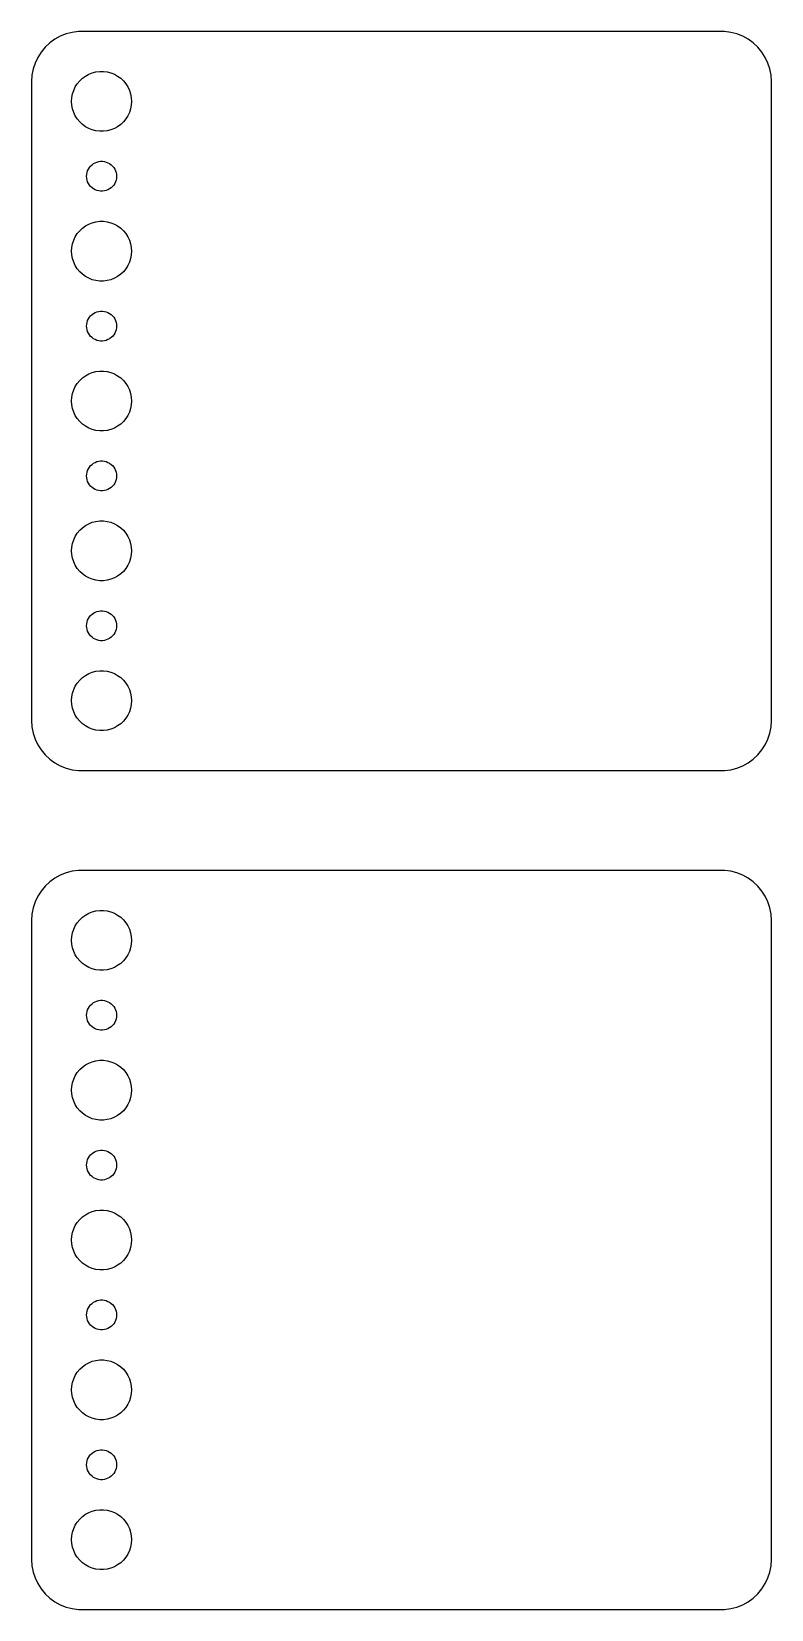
# Model space of a CAD drawing. Header units: metres. Extents: x -37 to 37, y 47 to 205.
import ezdxf

# ---------------------------------------------------------------- set-up
doc = ezdxf.new("R2010")
doc.units = ezdxf.units.M

msp = doc.modelspace()

# ---------------------------------------------------------------- linework, layer by layer
for p, q in [((-35.1871, 203.853), (-35.6448, 203.423)), ((-34.6791, 204.222), (-35.1871, 203.853)), ((-34.1289, 204.524), (-34.6791, 204.222)), ((-33.5451, 204.755), (-34.1289, 204.524)), ((-32.9369, 204.911), (-33.5451, 204.755)), ((-32.3139, 204.99), (-32.9369, 204.911)), ((32.3139, 204.99), (-32.3139, 204.99)), ((32.9369, 204.911), (32.3139, 204.99)), ((33.5451, 204.755), (32.9369, 204.911)), ((34.1289, 204.524), (33.5451, 204.755)), ((34.6791, 204.222), (34.1289, 204.524)), ((35.1871, 203.853), (34.6791, 204.222)), ((35.6448, 203.423), (35.1871, 203.853)), ((-36.3815, 202.409), (-36.6489, 201.841)), ((-36.0451, 202.939), (-36.3815, 202.409)), ((-35.6448, 203.423), (-36.0451, 202.939)), ((36.0451, 202.939), (35.6448, 203.423)), ((36.3815, 202.409), (36.0451, 202.939)), ((36.6489, 201.841), (36.3815, 202.409)), ((-36.8429, 201.243), (-36.9606, 200.627)), ((-36.6489, 201.841), (-36.8429, 201.243)), ((-31.6075, 200.533), (-31.2773, 200.714)), ((-31.2773, 200.714), (-30.927, 200.853)), ((-30.927, 200.853), (-30.5621, 200.947)), ((-30.5621, 200.947), (-30.1884, 200.994)), ((-30.1884, 200.994), (-29.8116, 200.994)), ((-29.8116, 200.994), (-29.4379, 200.947)), ((-29.4379, 200.947), (-29.0729, 200.853)), ((-29.0729, 200.853), (-28.7227, 200.714)), ((-28.7227, 200.714), (-28.3925, 200.533)), ((36.8429, 201.243), (36.6489, 201.841)), ((36.9606, 200.627), (36.8429, 201.243)), ((-36.9606, 200.627), (-37, 200)), ((-37, 200), (-37, 136)), ((-32.9057, 198.746), (-32.7893, 199.104)), ((-32.7893, 199.104), (-32.6289, 199.445)), ((-32.6289, 199.445), (-32.427, 199.763)), ((-32.427, 199.763), (-32.1869, 200.054)), ((-32.1869, 200.054), (-31.9123, 200.312)), ((-31.9123, 200.312), (-31.6075, 200.533)), ((-28.3925, 200.533), (-28.0877, 200.312)), ((-28.0877, 200.312), (-27.8131, 200.054)), ((-27.8131, 200.054), (-27.5729, 199.763)), ((-27.5729, 199.763), (-27.3711, 199.445)), ((-27.3711, 199.445), (-27.2107, 199.104)), ((-27.2107, 199.104), (-27.0942, 198.746)), ((37, 200), (36.9606, 200.627)), ((37, 136), (37, 200)), ((-33, 198), (-32.9763, 198.376)), ((-32.9763, 197.624), (-33, 198)), ((-32.9763, 198.376), (-32.9057, 198.746)), ((-32.9057, 197.254), (-32.9763, 197.624)), ((-27.0942, 198.746), (-27.0237, 198.376)), ((-27.0237, 197.624), (-27.0942, 197.254)), ((-27.0237, 198.376), (-27, 198)), ((-27, 198), (-27.0237, 197.624)), ((-32.7893, 196.896), (-32.9057, 197.254)), ((-32.6289, 196.555), (-32.7893, 196.896)), ((-32.427, 196.237), (-32.6289, 196.555)), ((-32.1869, 195.946), (-32.427, 196.237)), ((-31.9123, 195.688), (-32.1869, 195.946)), ((-27.8131, 195.946), (-28.0877, 195.688)), ((-27.5729, 196.237), (-27.8131, 195.946)), ((-27.3711, 196.555), (-27.5729, 196.237)), ((-27.2107, 196.896), (-27.3711, 196.555)), ((-27.0942, 197.254), (-27.2107, 196.896)), ((-31.6075, 195.467), (-31.9123, 195.688)), ((-31.2773, 195.286), (-31.6075, 195.467)), ((-30.927, 195.147), (-31.2773, 195.286)), ((-30.5621, 195.053), (-30.927, 195.147)), ((-30.1884, 195.006), (-30.5621, 195.053)), ((-29.8116, 195.006), (-30.1884, 195.006)), ((-29.4379, 195.053), (-29.8116, 195.006)), ((-29.0729, 195.147), (-29.4379, 195.053)), ((-28.7227, 195.286), (-29.0729, 195.147)), ((-28.3925, 195.467), (-28.7227, 195.286)), ((-28.0877, 195.688), (-28.3925, 195.467)), ((-31.3947, 191.052), (-31.3145, 191.223)), ((-31.3145, 191.223), (-31.2135, 191.382)), ((-31.2135, 191.382), (-31.0934, 191.527)), ((-31.0934, 191.527), (-30.9561, 191.656)), ((-30.9561, 191.656), (-30.8037, 191.766)), ((-30.8037, 191.766), (-30.6387, 191.857)), ((-30.6387, 191.857), (-30.4635, 191.927)), ((-30.4635, 191.927), (-30.2811, 191.973)), ((-30.2811, 191.973), (-30.0942, 191.997)), ((-30.0942, 191.997), (-29.9058, 191.997)), ((-29.9058, 191.997), (-29.7189, 191.973)), ((-29.7189, 191.973), (-29.5365, 191.927)), ((-29.5365, 191.927), (-29.3613, 191.857)), ((-29.3613, 191.857), (-29.1963, 191.766)), ((-29.1963, 191.766), (-29.0439, 191.656)), ((-29.0439, 191.656), (-28.9065, 191.527)), ((-28.9065, 191.527), (-28.7865, 191.382)), ((-28.7865, 191.382), (-28.6855, 191.223)), ((-28.6855, 191.223), (-28.6053, 191.052)), ((-31.5, 190.5), (-31.4882, 190.688)), ((-31.4882, 190.312), (-31.5, 190.5)), ((-31.4882, 190.688), (-31.4529, 190.873)), ((-31.4529, 190.127), (-31.4882, 190.312)), ((-31.4529, 190.873), (-31.3947, 191.052)), ((-31.3947, 189.948), (-31.4529, 190.127)), ((-31.3145, 189.777), (-31.3947, 189.948)), ((-31.2135, 189.618), (-31.3145, 189.777)), ((-31.0934, 189.473), (-31.2135, 189.618)), ((-28.7865, 189.618), (-28.9065, 189.473)), ((-28.6855, 189.777), (-28.7865, 189.618)), ((-28.6053, 189.948), (-28.6855, 189.777)), ((-28.6053, 191.052), (-28.5471, 190.873)), ((-28.5471, 190.127), (-28.6053, 189.948)), ((-28.5471, 190.873), (-28.5118, 190.688)), ((-28.5118, 190.312), (-28.5471, 190.127)), ((-28.5118, 190.688), (-28.5, 190.5)), ((-28.5, 190.5), (-28.5118, 190.312)), ((-30.9561, 189.344), (-31.0934, 189.473)), ((-30.8037, 189.234), (-30.9561, 189.344)), ((-30.6387, 189.143), (-30.8037, 189.234)), ((-30.4635, 189.073), (-30.6387, 189.143)), ((-30.2811, 189.027), (-30.4635, 189.073)), ((-30.0942, 189.003), (-30.2811, 189.027)), ((-29.9058, 189.003), (-30.0942, 189.003)), ((-29.7189, 189.027), (-29.9058, 189.003)), ((-29.5365, 189.073), (-29.7189, 189.027)), ((-29.3613, 189.143), (-29.5365, 189.073)), ((-29.1963, 189.234), (-29.3613, 189.143)), ((-29.0439, 189.344), (-29.1963, 189.234)), ((-28.9065, 189.473), (-29.0439, 189.344)), ((-32.427, 184.763), (-32.1869, 185.054)), ((-32.1869, 185.054), (-31.9123, 185.312)), ((-31.9123, 185.312), (-31.6075, 185.533)), ((-31.6075, 185.533), (-31.2773, 185.714)), ((-31.2773, 185.714), (-30.927, 185.853)), ((-30.927, 185.853), (-30.5621, 185.947)), ((-30.5621, 185.947), (-30.1884, 185.994)), ((-30.1884, 185.994), (-29.8116, 185.994)), ((-29.8116, 185.994), (-29.4379, 185.947)), ((-29.4379, 185.947), (-29.0729, 185.853)), ((-29.0729, 185.853), (-28.7227, 185.714)), ((-28.7227, 185.714), (-28.3925, 185.533)), ((-28.3925, 185.533), (-28.0877, 185.312)), ((-28.0877, 185.312), (-27.8131, 185.054)), ((-27.8131, 185.054), (-27.5729, 184.763)), ((-33, 183), (-32.9763, 183.376)), ((-32.9763, 183.376), (-32.9057, 183.746)), ((-32.9057, 183.746), (-32.7893, 184.104)), ((-32.7893, 184.104), (-32.6289, 184.445)), ((-32.6289, 184.445), (-32.427, 184.763)), ((-27.5729, 184.763), (-27.3711, 184.445)), ((-27.3711, 184.445), (-27.2107, 184.104)), ((-27.2107, 184.104), (-27.0942, 183.746)), ((-27.0942, 183.746), (-27.0237, 183.376)), ((-27.0237, 183.376), (-27, 183)), ((-32.9763, 182.624), (-33, 183)), ((-32.9057, 182.254), (-32.9763, 182.624)), ((-32.7893, 181.896), (-32.9057, 182.254)), ((-32.6289, 181.555), (-32.7893, 181.896)), ((-27.2107, 181.896), (-27.3711, 181.555)), ((-27.0942, 182.254), (-27.2107, 181.896)), ((-27.0237, 182.624), (-27.0942, 182.254)), ((-27, 183), (-27.0237, 182.624)), ((-32.427, 181.237), (-32.6289, 181.555)), ((-32.1869, 180.946), (-32.427, 181.237)), ((-31.9123, 180.688), (-32.1869, 180.946)), ((-31.6075, 180.467), (-31.9123, 180.688)), ((-31.2773, 180.286), (-31.6075, 180.467)), ((-30.927, 180.147), (-31.2773, 180.286)), ((-30.5621, 180.053), (-30.927, 180.147)), ((-29.0729, 180.147), (-29.4379, 180.053)), ((-28.7227, 180.286), (-29.0729, 180.147)), ((-28.3925, 180.467), (-28.7227, 180.286)), ((-28.0877, 180.688), (-28.3925, 180.467)), ((-27.8131, 180.946), (-28.0877, 180.688)), ((-27.5729, 181.237), (-27.8131, 180.946)), ((-27.3711, 181.555), (-27.5729, 181.237)), ((-30.1884, 180.006), (-30.5621, 180.053)), ((-29.8116, 180.006), (-30.1884, 180.006)), ((-29.4379, 180.053), (-29.8116, 180.006)), ((-30.4635, 176.927), (-30.2811, 176.973)), ((-30.2811, 176.973), (-30.0942, 176.997)), ((-30.0942, 176.997), (-29.9058, 176.997)), ((-29.9058, 176.997), (-29.7189, 176.973)), ((-29.7189, 176.973), (-29.5365, 176.927)), ((-31.5, 175.5), (-31.4882, 175.688)), ((-31.4882, 175.312), (-31.5, 175.5)), ((-31.4882, 175.688), (-31.4529, 175.873)), ((-31.4529, 175.873), (-31.3947, 176.052)), ((-31.3947, 176.052), (-31.3145, 176.223)), ((-31.3145, 176.223), (-31.2135, 176.382)), ((-31.2135, 176.382), (-31.0934, 176.527)), ((-31.0934, 176.527), (-30.9561, 176.656)), ((-30.9561, 176.656), (-30.8037, 176.766)), ((-30.8037, 176.766), (-30.6387, 176.857)), ((-30.6387, 176.857), (-30.4635, 176.927)), ((-29.5365, 176.927), (-29.3613, 176.857)), ((-29.3613, 176.857), (-29.1963, 176.766)), ((-29.1963, 176.766), (-29.0439, 176.656)), ((-29.0439, 176.656), (-28.9065, 176.527)), ((-28.9065, 176.527), (-28.7865, 176.382)), ((-28.7865, 176.382), (-28.6855, 176.223)), ((-28.6855, 176.223), (-28.6053, 176.052)), ((-28.6053, 176.052), (-28.5471, 175.873)), ((-28.5471, 175.873), (-28.5118, 175.688)), ((-28.5118, 175.688), (-28.5, 175.5)), ((-28.5, 175.5), (-28.5118, 175.312)), ((-31.4529, 175.127), (-31.4882, 175.312)), ((-31.3947, 174.948), (-31.4529, 175.127)), ((-31.3145, 174.777), (-31.3947, 174.948)), ((-31.2135, 174.618), (-31.3145, 174.777)), ((-31.0934, 174.473), (-31.2135, 174.618)), ((-30.9561, 174.344), (-31.0934, 174.473)), ((-30.8037, 174.234), (-30.9561, 174.344)), ((-30.6387, 174.143), (-30.8037, 174.234)), ((-30.4635, 174.073), (-30.6387, 174.143)), ((-30.2811, 174.027), (-30.4635, 174.073)), ((-30.0942, 174.003), (-30.2811, 174.027)), ((-29.9058, 174.003), (-30.0942, 174.003)), ((-29.7189, 174.027), (-29.9058, 174.003)), ((-29.5365, 174.073), (-29.7189, 174.027)), ((-29.3613, 174.143), (-29.5365, 174.073)), ((-29.1963, 174.234), (-29.3613, 174.143)), ((-29.0439, 174.344), (-29.1963, 174.234)), ((-28.9065, 174.473), (-29.0439, 174.344)), ((-28.7865, 174.618), (-28.9065, 174.473)), ((-28.6855, 174.777), (-28.7865, 174.618)), ((-28.6053, 174.948), (-28.6855, 174.777)), ((-28.5471, 175.127), (-28.6053, 174.948)), ((-28.5118, 175.312), (-28.5471, 175.127)), ((-31.6075, 170.533), (-31.2773, 170.714)), ((-31.2773, 170.714), (-30.927, 170.853)), ((-30.927, 170.853), (-30.5621, 170.947)), ((-30.5621, 170.947), (-30.1884, 170.994)), ((-30.1884, 170.994), (-29.8116, 170.994)), ((-29.8116, 170.994), (-29.4379, 170.947)), ((-29.4379, 170.947), (-29.0729, 170.853)), ((-29.0729, 170.853), (-28.7227, 170.714)), ((-28.7227, 170.714), (-28.3925, 170.533)), ((-32.9057, 168.746), (-32.7893, 169.104)), ((-32.7893, 169.104), (-32.6289, 169.445)), ((-32.6289, 169.445), (-32.427, 169.763)), ((-32.427, 169.763), (-32.1869, 170.054)), ((-32.1869, 170.054), (-31.9123, 170.312)), ((-31.9123, 170.312), (-31.6075, 170.533)), ((-28.3925, 170.533), (-28.0877, 170.312)), ((-28.0877, 170.312), (-27.8131, 170.054)), ((-27.8131, 170.054), (-27.5729, 169.763)), ((-27.5729, 169.763), (-27.3711, 169.445)), ((-27.3711, 169.445), (-27.2107, 169.104)), ((-27.2107, 169.104), (-27.0942, 168.746)), ((-33, 168), (-32.9763, 168.376)), ((-32.9763, 167.624), (-33, 168)), ((-32.9763, 168.376), (-32.9057, 168.746)), ((-32.9057, 167.254), (-32.9763, 167.624)), ((-27.0942, 168.746), (-27.0237, 168.376)), ((-27.0237, 167.624), (-27.0942, 167.254)), ((-27.0237, 168.376), (-27, 168)), ((-27, 168), (-27.0237, 167.624)), ((-32.7893, 166.896), (-32.9057, 167.254)), ((-32.6289, 166.555), (-32.7893, 166.896)), ((-32.427, 166.237), (-32.6289, 166.555)), ((-32.1869, 165.946), (-32.427, 166.237)), ((-31.9123, 165.688), (-32.1869, 165.946)), ((-27.8131, 165.946), (-28.0877, 165.688)), ((-27.5729, 166.237), (-27.8131, 165.946)), ((-27.3711, 166.555), (-27.5729, 166.237)), ((-27.2107, 166.896), (-27.3711, 166.555)), ((-27.0942, 167.254), (-27.2107, 166.896)), ((-31.6075, 165.467), (-31.9123, 165.688)), ((-31.2773, 165.286), (-31.6075, 165.467)), ((-30.927, 165.147), (-31.2773, 165.286)), ((-30.5621, 165.053), (-30.927, 165.147)), ((-30.1884, 165.006), (-30.5621, 165.053)), ((-29.8116, 165.006), (-30.1884, 165.006)), ((-29.4379, 165.053), (-29.8116, 165.006)), ((-29.0729, 165.147), (-29.4379, 165.053)), ((-28.7227, 165.286), (-29.0729, 165.147)), ((-28.3925, 165.467), (-28.7227, 165.286)), ((-28.0877, 165.688), (-28.3925, 165.467)), ((-31.3947, 161.052), (-31.3145, 161.223)), ((-31.3145, 161.223), (-31.2135, 161.382)), ((-31.2135, 161.382), (-31.0934, 161.527)), ((-31.0934, 161.527), (-30.9561, 161.656)), ((-30.9561, 161.656), (-30.8037, 161.766)), ((-30.8037, 161.766), (-30.6387, 161.857)), ((-30.6387, 161.857), (-30.4635, 161.927)), ((-30.4635, 161.927), (-30.2811, 161.973)), ((-30.2811, 161.973), (-30.0942, 161.997)), ((-30.0942, 161.997), (-29.9058, 161.997)), ((-29.9058, 161.997), (-29.7189, 161.973)), ((-29.7189, 161.973), (-29.5365, 161.927)), ((-29.5365, 161.927), (-29.3613, 161.857)), ((-29.3613, 161.857), (-29.1963, 161.766)), ((-29.1963, 161.766), (-29.0439, 161.656)), ((-29.0439, 161.656), (-28.9065, 161.527)), ((-28.9065, 161.527), (-28.7865, 161.382)), ((-28.7865, 161.382), (-28.6855, 161.223)), ((-28.6855, 161.223), (-28.6053, 161.052)), ((-31.5, 160.5), (-31.4882, 160.688)), ((-31.4882, 160.312), (-31.5, 160.5)), ((-31.4882, 160.688), (-31.4529, 160.873)), ((-31.4529, 160.127), (-31.4882, 160.312)), ((-31.4529, 160.873), (-31.3947, 161.052)), ((-31.3947, 159.948), (-31.4529, 160.127)), ((-31.3145, 159.777), (-31.3947, 159.948)), ((-31.2135, 159.618), (-31.3145, 159.777)), ((-31.0934, 159.473), (-31.2135, 159.618)), ((-28.7865, 159.618), (-28.9065, 159.473)), ((-28.6855, 159.777), (-28.7865, 159.618)), ((-28.6053, 159.948), (-28.6855, 159.777)), ((-28.6053, 161.052), (-28.5471, 160.873)), ((-28.5471, 160.127), (-28.6053, 159.948)), ((-28.5471, 160.873), (-28.5118, 160.688)), ((-28.5118, 160.312), (-28.5471, 160.127)), ((-28.5118, 160.688), (-28.5, 160.5)), ((-28.5, 160.5), (-28.5118, 160.312)), ((-30.9561, 159.344), (-31.0934, 159.473)), ((-30.8037, 159.234), (-30.9561, 159.344)), ((-30.6387, 159.143), (-30.8037, 159.234)), ((-30.4635, 159.073), (-30.6387, 159.143)), ((-30.2811, 159.027), (-30.4635, 159.073)), ((-30.0942, 159.003), (-30.2811, 159.027)), ((-29.9058, 159.003), (-30.0942, 159.003)), ((-29.7189, 159.027), (-29.9058, 159.003)), ((-29.5365, 159.073), (-29.7189, 159.027)), ((-29.3613, 159.143), (-29.5365, 159.073)), ((-29.1963, 159.234), (-29.3613, 159.143)), ((-29.0439, 159.344), (-29.1963, 159.234)), ((-28.9065, 159.473), (-29.0439, 159.344)), ((-32.427, 154.763), (-32.1869, 155.054)), ((-32.1869, 155.054), (-31.9123, 155.312)), ((-31.9123, 155.312), (-31.6075, 155.533)), ((-31.6075, 155.533), (-31.2773, 155.714)), ((-31.2773, 155.714), (-30.927, 155.853)), ((-30.927, 155.853), (-30.5621, 155.947)), ((-30.5621, 155.947), (-30.1884, 155.994)), ((-30.1884, 155.994), (-29.8116, 155.994)), ((-29.8116, 155.994), (-29.4379, 155.947)), ((-29.4379, 155.947), (-29.0729, 155.853)), ((-29.0729, 155.853), (-28.7227, 155.714)), ((-28.7227, 155.714), (-28.3925, 155.533)), ((-28.3925, 155.533), (-28.0877, 155.312)), ((-28.0877, 155.312), (-27.8131, 155.054)), ((-27.8131, 155.054), (-27.5729, 154.763)), ((-33, 153), (-32.9763, 153.376)), ((-32.9763, 153.376), (-32.9057, 153.746)), ((-32.9057, 153.746), (-32.7893, 154.104)), ((-32.7893, 154.104), (-32.6289, 154.445)), ((-32.6289, 154.445), (-32.427, 154.763)), ((-27.5729, 154.763), (-27.3711, 154.445)), ((-27.3711, 154.445), (-27.2107, 154.104)), ((-27.2107, 154.104), (-27.0942, 153.746)), ((-27.0942, 153.746), (-27.0237, 153.376)), ((-27.0237, 153.376), (-27, 153)), ((-32.9763, 152.624), (-33, 153)), ((-32.9057, 152.254), (-32.9763, 152.624)), ((-32.7893, 151.896), (-32.9057, 152.254)), ((-32.6289, 151.555), (-32.7893, 151.896)), ((-27.2107, 151.896), (-27.3711, 151.555)), ((-27.0942, 152.254), (-27.2107, 151.896)), ((-27.0237, 152.624), (-27.0942, 152.254)), ((-27, 153), (-27.0237, 152.624)), ((-32.427, 151.237), (-32.6289, 151.555)), ((-32.1869, 150.946), (-32.427, 151.237)), ((-31.9123, 150.688), (-32.1869, 150.946)), ((-31.6075, 150.467), (-31.9123, 150.688)), ((-31.2773, 150.286), (-31.6075, 150.467)), ((-30.927, 150.147), (-31.2773, 150.286)), ((-30.5621, 150.053), (-30.927, 150.147)), ((-29.0729, 150.147), (-29.4379, 150.053)), ((-28.7227, 150.286), (-29.0729, 150.147)), ((-28.3925, 150.467), (-28.7227, 150.286)), ((-28.0877, 150.688), (-28.3925, 150.467)), ((-27.8131, 150.946), (-28.0877, 150.688)), ((-27.5729, 151.237), (-27.8131, 150.946)), ((-27.3711, 151.555), (-27.5729, 151.237)), ((-30.1884, 150.006), (-30.5621, 150.053)), ((-29.8116, 150.006), (-30.1884, 150.006)), ((-29.4379, 150.053), (-29.8116, 150.006)), ((-30.6387, 146.857), (-30.4635, 146.927)), ((-30.4635, 146.927), (-30.2811, 146.973)), ((-30.2811, 146.973), (-30.0942, 146.997)), ((-30.0942, 146.997), (-29.9058, 146.997)), ((-29.9058, 146.997), (-29.7189, 146.973)), ((-29.7189, 146.973), (-29.5365, 146.927)), ((-29.5365, 146.927), (-29.3613, 146.857)), ((-31.5, 145.5), (-31.4882, 145.688)), ((-31.4882, 145.312), (-31.5, 145.5)), ((-31.4882, 145.688), (-31.4529, 145.873)), ((-31.4529, 145.873), (-31.3947, 146.052)), ((-31.3947, 146.052), (-31.3145, 146.223)), ((-31.3145, 146.223), (-31.2135, 146.382)), ((-31.2135, 146.382), (-31.0934, 146.527)), ((-31.0934, 146.527), (-30.9561, 146.656)), ((-30.9561, 146.656), (-30.8037, 146.766)), ((-30.8037, 146.766), (-30.6387, 146.857)), ((-29.3613, 146.857), (-29.1963, 146.766)), ((-29.1963, 146.766), (-29.0439, 146.656)), ((-29.0439, 146.656), (-28.9065, 146.527)), ((-28.9065, 146.527), (-28.7865, 146.382)), ((-28.7865, 146.382), (-28.6855, 146.223)), ((-28.6855, 146.223), (-28.6053, 146.052)), ((-28.6053, 146.052), (-28.5471, 145.873)), ((-28.5471, 145.873), (-28.5118, 145.688)), ((-28.5118, 145.688), (-28.5, 145.5)), ((-28.5, 145.5), (-28.5118, 145.312)), ((-31.4529, 145.127), (-31.4882, 145.312)), ((-31.3947, 144.948), (-31.4529, 145.127)), ((-31.3145, 144.777), (-31.3947, 144.948)), ((-31.2135, 144.618), (-31.3145, 144.777)), ((-31.0934, 144.473), (-31.2135, 144.618)), ((-30.9561, 144.344), (-31.0934, 144.473)), ((-30.8037, 144.234), (-30.9561, 144.344)), ((-30.6387, 144.143), (-30.8037, 144.234)), ((-30.4635, 144.073), (-30.6387, 144.143)), ((-30.2811, 144.027), (-30.4635, 144.073)), ((-30.0942, 144.003), (-30.2811, 144.027)), ((-29.9058, 144.003), (-30.0942, 144.003)), ((-29.7189, 144.027), (-29.9058, 144.003)), ((-29.5365, 144.073), (-29.7189, 144.027)), ((-29.3613, 144.143), (-29.5365, 144.073)), ((-29.1963, 144.234), (-29.3613, 144.143)), ((-29.0439, 144.344), (-29.1963, 144.234)), ((-28.9065, 144.473), (-29.0439, 144.344)), ((-28.7865, 144.618), (-28.9065, 144.473)), ((-28.6855, 144.777), (-28.7865, 144.618)), ((-28.6053, 144.948), (-28.6855, 144.777)), ((-28.5471, 145.127), (-28.6053, 144.948)), ((-28.5118, 145.312), (-28.5471, 145.127)), ((-31.6075, 140.533), (-31.2773, 140.714)), ((-31.2773, 140.714), (-30.927, 140.853)), ((-30.927, 140.853), (-30.5621, 140.947)), ((-30.5621, 140.947), (-30.1884, 140.994)), ((-30.1884, 140.994), (-29.8116, 140.994)), ((-29.8116, 140.994), (-29.4379, 140.947)), ((-29.4379, 140.947), (-29.0729, 140.853)), ((-29.0729, 140.853), (-28.7227, 140.714)), ((-28.7227, 140.714), (-28.3925, 140.533)), ((-32.9057, 138.746), (-32.7893, 139.104)), ((-32.7893, 139.104), (-32.6289, 139.445)), ((-32.6289, 139.445), (-32.427, 139.763)), ((-32.427, 139.763), (-32.1869, 140.054)), ((-32.1869, 140.054), (-31.9123, 140.312)), ((-31.9123, 140.312), (-31.6075, 140.533)), ((-28.3925, 140.533), (-28.0877, 140.312)), ((-28.0877, 140.312), (-27.8131, 140.054)), ((-27.8131, 140.054), (-27.5729, 139.763)), ((-27.5729, 139.763), (-27.3711, 139.445)), ((-27.3711, 139.445), (-27.2107, 139.104)), ((-27.2107, 139.104), (-27.0942, 138.746)), ((-33, 138), (-32.9763, 138.376)), ((-32.9763, 137.624), (-33, 138)), ((-32.9763, 138.376), (-32.9057, 138.746)), ((-32.9057, 137.254), (-32.9763, 137.624)), ((-27.0942, 138.746), (-27.0237, 138.376)), ((-27.0237, 137.624), (-27.0942, 137.254)), ((-27.0237, 138.376), (-27, 138)), ((-27, 138), (-27.0237, 137.624)), ((-37, 136), (-36.9606, 135.373)), ((-32.7893, 136.896), (-32.9057, 137.254)), ((-32.6289, 136.555), (-32.7893, 136.896)), ((-32.427, 136.237), (-32.6289, 136.555)), ((-32.1869, 135.946), (-32.427, 136.237)), ((-31.9123, 135.688), (-32.1869, 135.946)), ((-27.8131, 135.946), (-28.0877, 135.688)), ((-27.5729, 136.237), (-27.8131, 135.946)), ((-27.3711, 136.555), (-27.5729, 136.237)), ((-27.2107, 136.896), (-27.3711, 136.555)), ((-27.0942, 137.254), (-27.2107, 136.896)), ((36.9606, 135.373), (37, 136)), ((-36.9606, 135.373), (-36.8429, 134.757)), ((-36.8429, 134.757), (-36.6489, 134.159)), ((-31.6075, 135.467), (-31.9123, 135.688)), ((-31.2773, 135.286), (-31.6075, 135.467)), ((-30.927, 135.147), (-31.2773, 135.286)), ((-30.5621, 135.053), (-30.927, 135.147)), ((-30.1884, 135.006), (-30.5621, 135.053)), ((-29.8116, 135.006), (-30.1884, 135.006)), ((-29.4379, 135.053), (-29.8116, 135.006)), ((-29.0729, 135.147), (-29.4379, 135.053)), ((-28.7227, 135.286), (-29.0729, 135.147)), ((-28.3925, 135.467), (-28.7227, 135.286)), ((-28.0877, 135.688), (-28.3925, 135.467)), ((36.6489, 134.159), (36.8429, 134.757)), ((36.8429, 134.757), (36.9606, 135.373)), ((-36.6489, 134.159), (-36.3815, 133.591)), ((-36.3815, 133.591), (-36.0451, 133.061)), ((-36.0451, 133.061), (-35.6448, 132.577)), ((35.6448, 132.577), (36.0451, 133.061)), ((36.0451, 133.061), (36.3815, 133.591)), ((36.3815, 133.591), (36.6489, 134.159)), ((-35.6448, 132.577), (-35.1871, 132.147)), ((-35.1871, 132.147), (-34.6791, 131.778)), ((-34.6791, 131.778), (-34.1289, 131.476)), ((-34.1289, 131.476), (-33.5451, 131.245)), ((-33.5451, 131.245), (-32.9369, 131.089)), ((32.9369, 131.089), (33.5451, 131.245)), ((33.5451, 131.245), (34.1289, 131.476)), ((34.1289, 131.476), (34.6791, 131.778)), ((34.6791, 131.778), (35.1871, 132.147)), ((35.1871, 132.147), (35.6448, 132.577)), ((-32.9369, 131.089), (-32.3139, 131.01)), ((-32.3139, 131.01), (32.3139, 131.01)), ((32.3139, 131.01), (32.9369, 131.089)), ((-34.6791, 120.222), (-35.1871, 119.853)), ((-34.1289, 120.524), (-34.6791, 120.222)), ((-33.5451, 120.755), (-34.1289, 120.524)), ((-32.9369, 120.911), (-33.5451, 120.755)), ((-32.3139, 120.99), (-32.9369, 120.911)), ((32.3139, 120.99), (-32.3139, 120.99)), ((32.9369, 120.911), (32.3139, 120.99)), ((33.5451, 120.755), (32.9369, 120.911)), ((34.1289, 120.524), (33.5451, 120.755)), ((34.6791, 120.222), (34.1289, 120.524)), ((35.1871, 119.853), (34.6791, 120.222)), ((-36.0451, 118.939), (-36.3815, 118.409)), ((-35.6448, 119.423), (-36.0451, 118.939)), ((-35.1871, 119.853), (-35.6448, 119.423)), ((35.6448, 119.423), (35.1871, 119.853)), ((36.0451, 118.939), (35.6448, 119.423)), ((36.3815, 118.409), (36.0451, 118.939)), ((-36.8429, 117.243), (-36.9606, 116.627)), ((-36.6489, 117.841), (-36.8429, 117.243)), ((-36.3815, 118.409), (-36.6489, 117.841)), ((-30.927, 116.853), (-30.5621, 116.947)), ((-30.5621, 116.947), (-30.1884, 116.994)), ((-30.1884, 116.994), (-29.8116, 116.994)), ((-29.8116, 116.994), (-29.4379, 116.947)), ((-29.4379, 116.947), (-29.0729, 116.853)), ((36.6489, 117.841), (36.3815, 118.409)), ((36.8429, 117.243), (36.6489, 117.841)), ((36.9606, 116.627), (36.8429, 117.243)), ((-36.9606, 116.627), (-37, 116)), ((-37, 116), (-37, 52)), ((-32.7893, 115.104), (-32.6289, 115.445)), ((-32.6289, 115.445), (-32.427, 115.763)), ((-32.427, 115.763), (-32.1869, 116.054)), ((-32.1869, 116.054), (-31.9123, 116.312)), ((-31.9123, 116.312), (-31.6075, 116.533)), ((-31.6075, 116.533), (-31.2773, 116.714)), ((-31.2773, 116.714), (-30.927, 116.853)), ((-29.0729, 116.853), (-28.7227, 116.714)), ((-28.7227, 116.714), (-28.3925, 116.533)), ((-28.3925, 116.533), (-28.0877, 116.312)), ((-28.0877, 116.312), (-27.8131, 116.054)), ((-27.8131, 116.054), (-27.5729, 115.763)), ((-27.5729, 115.763), (-27.3711, 115.445)), ((-27.3711, 115.445), (-27.2107, 115.104)), ((37, 116), (36.9606, 116.627)), ((37, 52), (37, 116)), ((-33, 114), (-32.9763, 114.376)), ((-32.9763, 113.624), (-33, 114)), ((-32.9763, 114.376), (-32.9057, 114.746)), ((-32.9057, 114.746), (-32.7893, 115.104)), ((-27.2107, 115.104), (-27.0942, 114.746)), ((-27.0942, 114.746), (-27.0237, 114.376)), ((-27.0237, 114.376), (-27, 114)), ((-27, 114), (-27.0237, 113.624)), ((-32.9057, 113.254), (-32.9763, 113.624)), ((-32.7893, 112.896), (-32.9057, 113.254)), ((-32.6289, 112.555), (-32.7893, 112.896)), ((-32.427, 112.237), (-32.6289, 112.555)), ((-32.1869, 111.946), (-32.427, 112.237)), ((-27.5729, 112.237), (-27.8131, 111.946)), ((-27.3711, 112.555), (-27.5729, 112.237)), ((-27.2107, 112.896), (-27.3711, 112.555)), ((-27.0942, 113.254), (-27.2107, 112.896)), ((-27.0237, 113.624), (-27.0942, 113.254)), ((-31.9123, 111.688), (-32.1869, 111.946)), ((-31.6075, 111.467), (-31.9123, 111.688)), ((-31.2773, 111.286), (-31.6075, 111.467)), ((-30.927, 111.147), (-31.2773, 111.286)), ((-30.5621, 111.053), (-30.927, 111.147)), ((-30.1884, 111.006), (-30.5621, 111.053)), ((-29.8116, 111.006), (-30.1884, 111.006)), ((-29.4379, 111.053), (-29.8116, 111.006)), ((-29.0729, 111.147), (-29.4379, 111.053)), ((-28.7227, 111.286), (-29.0729, 111.147)), ((-28.3925, 111.467), (-28.7227, 111.286)), ((-28.0877, 111.688), (-28.3925, 111.467)), ((-27.8131, 111.946), (-28.0877, 111.688)), ((-31.2135, 107.382), (-31.0934, 107.527)), ((-31.0934, 107.527), (-30.9561, 107.656)), ((-30.9561, 107.656), (-30.8037, 107.766)), ((-30.8037, 107.766), (-30.6387, 107.857)), ((-30.6387, 107.857), (-30.4635, 107.927)), ((-30.4635, 107.927), (-30.2811, 107.973)), ((-30.2811, 107.973), (-30.0942, 107.997)), ((-30.0942, 107.997), (-29.9058, 107.997)), ((-29.9058, 107.997), (-29.7189, 107.973)), ((-29.7189, 107.973), (-29.5365, 107.927)), ((-29.5365, 107.927), (-29.3613, 107.857)), ((-29.3613, 107.857), (-29.1963, 107.766)), ((-29.1963, 107.766), (-29.0439, 107.656)), ((-29.0439, 107.656), (-28.9065, 107.527)), ((-28.9065, 107.527), (-28.7865, 107.382)), ((-31.5, 106.5), (-31.4882, 106.688)), ((-31.4882, 106.312), (-31.5, 106.5)), ((-31.4882, 106.688), (-31.4529, 106.873)), ((-31.4529, 106.127), (-31.4882, 106.312)), ((-31.4529, 106.873), (-31.3947, 107.052)), ((-31.3947, 105.948), (-31.4529, 106.127)), ((-31.3947, 107.052), (-31.3145, 107.223)), ((-31.3145, 105.777), (-31.3947, 105.948)), ((-31.3145, 107.223), (-31.2135, 107.382)), ((-28.7865, 107.382), (-28.6855, 107.223)), ((-28.6855, 107.223), (-28.6053, 107.052)), ((-28.6053, 105.948), (-28.6855, 105.777)), ((-28.6053, 107.052), (-28.5471, 106.873)), ((-28.5471, 106.127), (-28.6053, 105.948)), ((-28.5471, 106.873), (-28.5118, 106.688)), ((-28.5118, 106.312), (-28.5471, 106.127)), ((-28.5118, 106.688), (-28.5, 106.5)), ((-28.5, 106.5), (-28.5118, 106.312)), ((-31.2135, 105.618), (-31.3145, 105.777)), ((-31.0934, 105.473), (-31.2135, 105.618)), ((-30.9561, 105.344), (-31.0934, 105.473)), ((-30.8037, 105.234), (-30.9561, 105.344)), ((-30.6387, 105.143), (-30.8037, 105.234)), ((-30.4635, 105.073), (-30.6387, 105.143)), ((-30.2811, 105.027), (-30.4635, 105.073)), ((-30.0942, 105.003), (-30.2811, 105.027)), ((-29.9058, 105.003), (-30.0942, 105.003)), ((-29.7189, 105.027), (-29.9058, 105.003)), ((-29.5365, 105.073), (-29.7189, 105.027)), ((-29.3613, 105.143), (-29.5365, 105.073)), ((-29.1963, 105.234), (-29.3613, 105.143)), ((-29.0439, 105.344), (-29.1963, 105.234)), ((-28.9065, 105.473), (-29.0439, 105.344)), ((-28.7865, 105.618), (-28.9065, 105.473)), ((-28.6855, 105.777), (-28.7865, 105.618)), ((-32.1869, 101.054), (-31.9123, 101.312)), ((-31.9123, 101.312), (-31.6075, 101.533)), ((-31.6075, 101.533), (-31.2773, 101.714)), ((-31.2773, 101.714), (-30.927, 101.853)), ((-30.927, 101.853), (-30.5621, 101.947)), ((-30.5621, 101.947), (-30.1884, 101.994)), ((-30.1884, 101.994), (-29.8116, 101.994)), ((-29.8116, 101.994), (-29.4379, 101.947)), ((-29.4379, 101.947), (-29.0729, 101.853)), ((-29.0729, 101.853), (-28.7227, 101.714)), ((-28.7227, 101.714), (-28.3925, 101.533)), ((-28.3925, 101.533), (-28.0877, 101.312)), ((-28.0877, 101.312), (-27.8131, 101.054)), ((-32.9763, 99.376), (-32.9057, 99.7461)), ((-32.9057, 99.7461), (-32.7893, 100.104)), ((-32.7893, 100.104), (-32.6289, 100.445)), ((-32.6289, 100.445), (-32.427, 100.763)), ((-32.427, 100.763), (-32.1869, 101.054)), ((-27.8131, 101.054), (-27.5729, 100.763)), ((-27.5729, 100.763), (-27.3711, 100.445)), ((-27.3711, 100.445), (-27.2107, 100.104)), ((-27.2107, 100.104), (-27.0942, 99.7461)), ((-27.0942, 99.7461), (-27.0237, 99.376)), ((-33, 99), (-32.9763, 99.376)), ((-32.9763, 98.624), (-33, 99)), ((-32.9057, 98.2539), (-32.9763, 98.624)), ((-32.7893, 97.8956), (-32.9057, 98.2539)), ((-27.0942, 98.2539), (-27.2107, 97.8956)), ((-27.0237, 98.624), (-27.0942, 98.2539)), ((-27.0237, 99.376), (-27, 99)), ((-27, 99), (-27.0237, 98.624)), ((-32.6289, 97.5547), (-32.7893, 97.8956)), ((-32.427, 97.2366), (-32.6289, 97.5547)), ((-32.1869, 96.9464), (-32.427, 97.2366)), ((-31.9123, 96.6884), (-32.1869, 96.9464)), ((-31.6075, 96.467), (-31.9123, 96.6884)), ((-31.2773, 96.2855), (-31.6075, 96.467)), ((-28.3925, 96.467), (-28.7227, 96.2855)), ((-28.0877, 96.6884), (-28.3925, 96.467)), ((-27.8131, 96.9464), (-28.0877, 96.6884)), ((-27.5729, 97.2366), (-27.8131, 96.9464)), ((-27.3711, 97.5547), (-27.5729, 97.2366)), ((-27.2107, 97.8956), (-27.3711, 97.5547)), ((-30.927, 96.1468), (-31.2773, 96.2855)), ((-30.5621, 96.0531), (-30.927, 96.1468)), ((-30.1884, 96.0059), (-30.5621, 96.0531)), ((-29.8116, 96.0059), (-30.1884, 96.0059)), ((-29.4379, 96.0531), (-29.8116, 96.0059)), ((-29.0729, 96.1468), (-29.4379, 96.0531)), ((-28.7227, 96.2855), (-29.0729, 96.1468)), ((-31.5, 91.5), (-31.4882, 91.688)), ((-31.4882, 91.688), (-31.4529, 91.873)), ((-31.4529, 91.873), (-31.3947, 92.0522)), ((-31.3947, 92.0522), (-31.3145, 92.2226)), ((-31.3145, 92.2226), (-31.2135, 92.3817)), ((-31.2135, 92.3817), (-31.0934, 92.5268)), ((-31.0934, 92.5268), (-30.9561, 92.6558)), ((-30.9561, 92.6558), (-30.8037, 92.7665)), ((-30.8037, 92.7665), (-30.6387, 92.8572)), ((-30.6387, 92.8572), (-30.4635, 92.9266)), ((-30.4635, 92.9266), (-30.2811, 92.9734)), ((-30.2811, 92.9734), (-30.0942, 92.997)), ((-30.0942, 92.997), (-29.9058, 92.997)), ((-29.9058, 92.997), (-29.7189, 92.9734)), ((-29.7189, 92.9734), (-29.5365, 92.9266)), ((-29.5365, 92.9266), (-29.3613, 92.8572)), ((-29.3613, 92.8572), (-29.1963, 92.7665)), ((-29.1963, 92.7665), (-29.0439, 92.6558)), ((-29.0439, 92.6558), (-28.9065, 92.5268)), ((-28.9065, 92.5268), (-28.7865, 92.3817)), ((-28.7865, 92.3817), (-28.6855, 92.2226)), ((-28.6855, 92.2226), (-28.6053, 92.0522)), ((-28.6053, 92.0522), (-28.5471, 91.873)), ((-28.5471, 91.873), (-28.5118, 91.688)), ((-28.5118, 91.688), (-28.5, 91.5)), ((-31.4882, 91.312), (-31.5, 91.5)), ((-31.4529, 91.127), (-31.4882, 91.312)), ((-31.3947, 90.9478), (-31.4529, 91.127)), ((-31.3145, 90.7774), (-31.3947, 90.9478)), ((-31.2135, 90.6183), (-31.3145, 90.7774)), ((-31.0934, 90.4732), (-31.2135, 90.6183)), ((-30.9561, 90.3442), (-31.0934, 90.4732)), ((-30.8037, 90.2335), (-30.9561, 90.3442)), ((-30.6387, 90.1427), (-30.8037, 90.2335)), ((-30.4635, 90.0734), (-30.6387, 90.1427)), ((-30.2811, 90.0266), (-30.4635, 90.0734)), ((-29.5365, 90.0734), (-29.7189, 90.0266)), ((-29.3613, 90.1427), (-29.5365, 90.0734)), ((-29.1963, 90.2335), (-29.3613, 90.1427)), ((-29.0439, 90.3442), (-29.1963, 90.2335)), ((-28.9065, 90.4732), (-29.0439, 90.3442)), ((-28.7865, 90.6183), (-28.9065, 90.4732)), ((-28.6855, 90.7774), (-28.7865, 90.6183)), ((-28.6053, 90.9478), (-28.6855, 90.7774)), ((-28.5471, 91.127), (-28.6053, 90.9478)), ((-28.5118, 91.312), (-28.5471, 91.127)), ((-28.5, 91.5), (-28.5118, 91.312)), ((-30.0942, 90.0029), (-30.2811, 90.0266)), ((-29.9058, 90.0029), (-30.0942, 90.0029)), ((-29.7189, 90.0266), (-29.9058, 90.0029)), ((-30.927, 86.8532), (-30.5621, 86.9469)), ((-30.5621, 86.9469), (-30.1884, 86.9941)), ((-30.1884, 86.9941), (-29.8116, 86.9941)), ((-29.8116, 86.9941), (-29.4379, 86.9469)), ((-29.4379, 86.9469), (-29.0729, 86.8532)), ((-32.7893, 85.1044), (-32.6289, 85.4453)), ((-32.6289, 85.4453), (-32.427, 85.7634)), ((-32.427, 85.7634), (-32.1869, 86.0536)), ((-32.1869, 86.0536), (-31.9123, 86.3115)), ((-31.9123, 86.3115), (-31.6075, 86.533)), ((-31.6075, 86.533), (-31.2773, 86.7145)), ((-31.2773, 86.7145), (-30.927, 86.8532)), ((-29.0729, 86.8532), (-28.7227, 86.7145)), ((-28.7227, 86.7145), (-28.3925, 86.533)), ((-28.3925, 86.533), (-28.0877, 86.3115)), ((-28.0877, 86.3115), (-27.8131, 86.0536)), ((-27.8131, 86.0536), (-27.5729, 85.7634)), ((-27.5729, 85.7634), (-27.3711, 85.4453)), ((-27.3711, 85.4453), (-27.2107, 85.1044)), ((-33, 84), (-32.9763, 84.376)), ((-32.9763, 83.624), (-33, 84)), ((-32.9763, 84.376), (-32.9057, 84.7461)), ((-32.9057, 84.7461), (-32.7893, 85.1044)), ((-27.2107, 85.1044), (-27.0942, 84.7461)), ((-27.0942, 84.7461), (-27.0237, 84.376)), ((-27.0237, 84.376), (-27, 84)), ((-27, 84), (-27.0237, 83.624)), ((-32.9057, 83.2539), (-32.9763, 83.624)), ((-32.7893, 82.8956), (-32.9057, 83.2539)), ((-32.6289, 82.5547), (-32.7893, 82.8956)), ((-32.427, 82.2366), (-32.6289, 82.5547)), ((-32.1869, 81.9464), (-32.427, 82.2366)), ((-27.5729, 82.2366), (-27.8131, 81.9464)), ((-27.3711, 82.5547), (-27.5729, 82.2366)), ((-27.2107, 82.8956), (-27.3711, 82.5547)), ((-27.0942, 83.2539), (-27.2107, 82.8956)), ((-27.0237, 83.624), (-27.0942, 83.2539)), ((-31.9123, 81.6885), (-32.1869, 81.9464)), ((-31.6075, 81.467), (-31.9123, 81.6885)), ((-31.2773, 81.2855), (-31.6075, 81.467)), ((-30.927, 81.1468), (-31.2773, 81.2855)), ((-30.5621, 81.0531), (-30.927, 81.1468)), ((-30.1884, 81.0059), (-30.5621, 81.0531)), ((-29.8116, 81.0059), (-30.1884, 81.0059)), ((-29.4379, 81.0531), (-29.8116, 81.0059)), ((-29.0729, 81.1468), (-29.4379, 81.0531)), ((-28.7227, 81.2855), (-29.0729, 81.1468)), ((-28.3925, 81.467), (-28.7227, 81.2855)), ((-28.0877, 81.6885), (-28.3925, 81.467)), ((-27.8131, 81.9464), (-28.0877, 81.6885)), ((-31.2135, 77.3817), (-31.0934, 77.5268)), ((-31.0934, 77.5268), (-30.9561, 77.6558)), ((-30.9561, 77.6558), (-30.8037, 77.7665)), ((-30.8037, 77.7665), (-30.6387, 77.8573)), ((-30.6387, 77.8573), (-30.4635, 77.9266)), ((-30.4635, 77.9266), (-30.2811, 77.9734)), ((-30.2811, 77.9734), (-30.0942, 77.9971)), ((-30.0942, 77.9971), (-29.9058, 77.9971)), ((-29.9058, 77.9971), (-29.7189, 77.9734)), ((-29.7189, 77.9734), (-29.5365, 77.9266)), ((-29.5365, 77.9266), (-29.3613, 77.8573)), ((-29.3613, 77.8573), (-29.1963, 77.7665)), ((-29.1963, 77.7665), (-29.0439, 77.6558)), ((-29.0439, 77.6558), (-28.9065, 77.5268)), ((-28.9065, 77.5268), (-28.7865, 77.3817)), ((-31.5, 76.5), (-31.4882, 76.688)), ((-31.4882, 76.312), (-31.5, 76.5)), ((-31.4882, 76.688), (-31.4529, 76.873)), ((-31.4529, 76.127), (-31.4882, 76.312)), ((-31.4529, 76.873), (-31.3947, 77.0522)), ((-31.3947, 75.9478), (-31.4529, 76.127)), ((-31.3947, 77.0522), (-31.3145, 77.2226)), ((-31.3145, 75.7774), (-31.3947, 75.9478)), ((-31.3145, 77.2226), (-31.2135, 77.3817)), ((-28.7865, 77.3817), (-28.6855, 77.2226)), ((-28.6855, 77.2226), (-28.6053, 77.0522)), ((-28.6053, 75.9478), (-28.6855, 75.7774)), ((-28.6053, 77.0522), (-28.5471, 76.873)), ((-28.5471, 76.127), (-28.6053, 75.9478)), ((-28.5471, 76.873), (-28.5118, 76.688)), ((-28.5118, 76.312), (-28.5471, 76.127)), ((-28.5118, 76.688), (-28.5, 76.5)), ((-28.5, 76.5), (-28.5118, 76.312)), ((-31.2135, 75.6183), (-31.3145, 75.7774)), ((-31.0934, 75.4732), (-31.2135, 75.6183)), ((-30.9561, 75.3442), (-31.0934, 75.4732)), ((-30.8037, 75.2335), (-30.9561, 75.3442)), ((-30.6387, 75.1428), (-30.8037, 75.2335)), ((-30.4635, 75.0734), (-30.6387, 75.1428)), ((-30.2811, 75.0266), (-30.4635, 75.0734)), ((-30.0942, 75.003), (-30.2811, 75.0266)), ((-29.9058, 75.003), (-30.0942, 75.003)), ((-29.7189, 75.0266), (-29.9058, 75.003)), ((-29.5365, 75.0734), (-29.7189, 75.0266)), ((-29.3613, 75.1428), (-29.5365, 75.0734)), ((-29.1963, 75.2335), (-29.3613, 75.1428)), ((-29.0439, 75.3442), (-29.1963, 75.2335)), ((-28.9065, 75.4732), (-29.0439, 75.3442)), ((-28.7865, 75.6183), (-28.9065, 75.4732)), ((-28.6855, 75.7774), (-28.7865, 75.6183)), ((-32.1869, 71.0536), (-31.9123, 71.3116)), ((-31.9123, 71.3116), (-31.6075, 71.533)), ((-31.6075, 71.533), (-31.2773, 71.7145)), ((-31.2773, 71.7145), (-30.927, 71.8532)), ((-30.927, 71.8532), (-30.5621, 71.9469)), ((-30.5621, 71.9469), (-30.1884, 71.9941)), ((-30.1884, 71.9941), (-29.8116, 71.9941)), ((-29.8116, 71.9941), (-29.4379, 71.9469)), ((-29.4379, 71.9469), (-29.0729, 71.8532)), ((-29.0729, 71.8532), (-28.7227, 71.7145)), ((-28.7227, 71.7145), (-28.3925, 71.533)), ((-28.3925, 71.533), (-28.0877, 71.3116)), ((-28.0877, 71.3116), (-27.8131, 71.0536)), ((-32.9763, 69.376), (-32.9057, 69.7461)), ((-32.9057, 69.7461), (-32.7893, 70.1044)), ((-32.7893, 70.1044), (-32.6289, 70.4453)), ((-32.6289, 70.4453), (-32.427, 70.7634)), ((-32.427, 70.7634), (-32.1869, 71.0536)), ((-27.8131, 71.0536), (-27.5729, 70.7634)), ((-27.5729, 70.7634), (-27.3711, 70.4453)), ((-27.3711, 70.4453), (-27.2107, 70.1044)), ((-27.2107, 70.1044), (-27.0942, 69.7461)), ((-27.0942, 69.7461), (-27.0237, 69.376)), ((-33, 69), (-32.9763, 69.376)), ((-32.9763, 68.624), (-33, 69)), ((-32.9057, 68.2539), (-32.9763, 68.624)), ((-32.7893, 67.8956), (-32.9057, 68.2539)), ((-27.0942, 68.2539), (-27.2107, 67.8956)), ((-27.0237, 68.624), (-27.0942, 68.2539)), ((-27.0237, 69.376), (-27, 69)), ((-27, 69), (-27.0237, 68.624)), ((-32.6289, 67.5547), (-32.7893, 67.8956)), ((-32.427, 67.2366), (-32.6289, 67.5547)), ((-32.1869, 66.9464), (-32.427, 67.2366)), ((-31.9123, 66.6885), (-32.1869, 66.9464)), ((-31.6075, 66.467), (-31.9123, 66.6885)), ((-31.2773, 66.2855), (-31.6075, 66.467)), ((-28.3925, 66.467), (-28.7227, 66.2855)), ((-28.0877, 66.6885), (-28.3925, 66.467)), ((-27.8131, 66.9464), (-28.0877, 66.6885)), ((-27.5729, 67.2366), (-27.8131, 66.9464)), ((-27.3711, 67.5547), (-27.5729, 67.2366)), ((-27.2107, 67.8956), (-27.3711, 67.5547)), ((-30.927, 66.1468), (-31.2773, 66.2855)), ((-30.5621, 66.0531), (-30.927, 66.1468)), ((-30.1884, 66.0059), (-30.5621, 66.0531)), ((-29.8116, 66.0059), (-30.1884, 66.0059)), ((-29.4379, 66.0531), (-29.8116, 66.0059)), ((-29.0729, 66.1468), (-29.4379, 66.0531)), ((-28.7227, 66.2855), (-29.0729, 66.1468)), ((-31.5, 61.5), (-31.4882, 61.688)), ((-31.4882, 61.688), (-31.4529, 61.873)), ((-31.4529, 61.873), (-31.3947, 62.0522)), ((-31.3947, 62.0522), (-31.3145, 62.2226)), ((-31.3145, 62.2226), (-31.2135, 62.3817)), ((-31.2135, 62.3817), (-31.0934, 62.5268)), ((-31.0934, 62.5268), (-30.9561, 62.6558)), ((-30.9561, 62.6558), (-30.8037, 62.7665)), ((-30.8037, 62.7665), (-30.6387, 62.8573)), ((-30.6387, 62.8573), (-30.4635, 62.9266)), ((-30.4635, 62.9266), (-30.2811, 62.9734)), ((-30.2811, 62.9734), (-30.0942, 62.997)), ((-30.0942, 62.997), (-29.9058, 62.997)), ((-29.9058, 62.997), (-29.7189, 62.9734)), ((-29.7189, 62.9734), (-29.5365, 62.9266)), ((-29.5365, 62.9266), (-29.3613, 62.8573)), ((-29.3613, 62.8573), (-29.1963, 62.7665)), ((-29.1963, 62.7665), (-29.0439, 62.6558)), ((-29.0439, 62.6558), (-28.9065, 62.5268)), ((-28.9065, 62.5268), (-28.7865, 62.3817)), ((-28.7865, 62.3817), (-28.6855, 62.2226)), ((-28.6855, 62.2226), (-28.6053, 62.0522)), ((-28.6053, 62.0522), (-28.5471, 61.873)), ((-28.5471, 61.873), (-28.5118, 61.688)), ((-28.5118, 61.688), (-28.5, 61.5)), ((-31.4882, 61.312), (-31.5, 61.5)), ((-31.4529, 61.127), (-31.4882, 61.312)), ((-31.3947, 60.9478), (-31.4529, 61.127)), ((-31.3145, 60.7774), (-31.3947, 60.9478)), ((-31.2135, 60.6183), (-31.3145, 60.7774)), ((-31.0934, 60.4732), (-31.2135, 60.6183)), ((-30.9561, 60.3442), (-31.0934, 60.4732)), ((-30.8037, 60.2335), (-30.9561, 60.3442)), ((-30.6387, 60.1428), (-30.8037, 60.2335)), ((-30.4635, 60.0734), (-30.6387, 60.1428)), ((-30.2811, 60.0266), (-30.4635, 60.0734)), ((-29.5365, 60.0734), (-29.7189, 60.0266)), ((-29.3613, 60.1428), (-29.5365, 60.0734)), ((-29.1963, 60.2335), (-29.3613, 60.1428)), ((-29.0439, 60.3442), (-29.1963, 60.2335)), ((-28.9065, 60.4732), (-29.0439, 60.3442)), ((-28.7865, 60.6183), (-28.9065, 60.4732)), ((-28.6855, 60.7774), (-28.7865, 60.6183)), ((-28.6053, 60.9478), (-28.6855, 60.7774)), ((-28.5471, 61.127), (-28.6053, 60.9478)), ((-28.5118, 61.312), (-28.5471, 61.127)), ((-28.5, 61.5), (-28.5118, 61.312)), ((-30.0942, 60.003), (-30.2811, 60.0266)), ((-29.9058, 60.003), (-30.0942, 60.003)), ((-29.7189, 60.0266), (-29.9058, 60.003)), ((-30.927, 56.8532), (-30.5621, 56.9469)), ((-30.5621, 56.9469), (-30.1884, 56.9941)), ((-30.1884, 56.9941), (-29.8116, 56.9941)), ((-29.8116, 56.9941), (-29.4379, 56.9469)), ((-29.4379, 56.9469), (-29.0729, 56.8532)), ((-32.7893, 55.1044), (-32.6289, 55.4453)), ((-32.6289, 55.4453), (-32.427, 55.7634)), ((-32.427, 55.7634), (-32.1869, 56.0536)), ((-32.1869, 56.0536), (-31.9123, 56.3116)), ((-31.9123, 56.3116), (-31.6075, 56.533)), ((-31.6075, 56.533), (-31.2773, 56.7145)), ((-31.2773, 56.7145), (-30.927, 56.8532)), ((-29.0729, 56.8532), (-28.7227, 56.7145)), ((-28.7227, 56.7145), (-28.3925, 56.533)), ((-28.3925, 56.533), (-28.0877, 56.3116)), ((-28.0877, 56.3116), (-27.8131, 56.0536)), ((-27.8131, 56.0536), (-27.5729, 55.7634)), ((-27.5729, 55.7634), (-27.3711, 55.4453)), ((-27.3711, 55.4453), (-27.2107, 55.1044)), ((-33, 54), (-32.9763, 54.376)), ((-32.9763, 53.624), (-33, 54)), ((-32.9763, 54.376), (-32.9057, 54.7461)), ((-32.9057, 54.7461), (-32.7893, 55.1044)), ((-27.2107, 55.1044), (-27.0942, 54.7461)), ((-27.0942, 54.7461), (-27.0237, 54.376)), ((-27.0237, 54.376), (-27, 54)), ((-27, 54), (-27.0237, 53.624)), ((-32.9057, 53.2539), (-32.9763, 53.624)), ((-32.7893, 52.8956), (-32.9057, 53.2539)), ((-32.6289, 52.5547), (-32.7893, 52.8956)), ((-32.427, 52.2366), (-32.6289, 52.5547)), ((-32.1869, 51.9464), (-32.427, 52.2366)), ((-27.5729, 52.2366), (-27.8131, 51.9464)), ((-27.3711, 52.5547), (-27.5729, 52.2366)), ((-27.2107, 52.8956), (-27.3711, 52.5547)), ((-27.0942, 53.2539), (-27.2107, 52.8956)), ((-27.0237, 53.624), (-27.0942, 53.2539)), ((-37, 52), (-36.9606, 51.3733)), ((-36.9606, 51.3733), (-36.8429, 50.7566)), ((-36.8429, 50.7566), (-36.6489, 50.1594)), ((-31.9123, 51.6885), (-32.1869, 51.9464)), ((-31.6075, 51.467), (-31.9123, 51.6885)), ((-31.2773, 51.2855), (-31.6075, 51.467)), ((-30.927, 51.1468), (-31.2773, 51.2855)), ((-30.5621, 51.0531), (-30.927, 51.1468)), ((-30.1884, 51.0059), (-30.5621, 51.0531)), ((-29.8116, 51.0059), (-30.1884, 51.0059)), ((-29.4379, 51.0531), (-29.8116, 51.0059)), ((-29.0729, 51.1468), (-29.4379, 51.0531)), ((-28.7227, 51.2855), (-29.0729, 51.1468)), ((-28.3925, 51.467), (-28.7227, 51.2855)), ((-28.0877, 51.6885), (-28.3925, 51.467)), ((-27.8131, 51.9464), (-28.0877, 51.6885)), ((36.6489, 50.1594), (36.8429, 50.7566)), ((36.8429, 50.7566), (36.9606, 51.3733)), ((36.9606, 51.3733), (37, 52)), ((-36.6489, 50.1594), (-36.3815, 49.5912)), ((-36.3815, 49.5912), (-36.0451, 49.0611)), ((-36.0451, 49.0611), (-35.6448, 48.5773)), ((35.6448, 48.5773), (36.0451, 49.0611)), ((36.0451, 49.0611), (36.3815, 49.5912)), ((36.3815, 49.5912), (36.6489, 50.1594)), ((-35.6448, 48.5773), (-35.1871, 48.1474)), ((-35.1871, 48.1474), (-34.6791, 47.7784)), ((-34.6791, 47.7784), (-34.1289, 47.4759)), ((-34.1289, 47.4759), (-33.5451, 47.2447)), ((33.5451, 47.2447), (34.1289, 47.4759)), ((34.1289, 47.4759), (34.6791, 47.7784)), ((34.6791, 47.7784), (35.1871, 48.1474)), ((35.1871, 48.1474), (35.6448, 48.5773)), ((-33.5451, 47.2447), (-32.9369, 47.0886)), ((-32.9369, 47.0886), (-32.3139, 47.0099)), ((-32.3139, 47.0099), (32.3139, 47.0099)), ((32.3139, 47.0099), (32.9369, 47.0886)), ((32.9369, 47.0886), (33.5451, 47.2447))]:
    msp.add_line(p, q)

doc.saveas('drawing.dxf')
